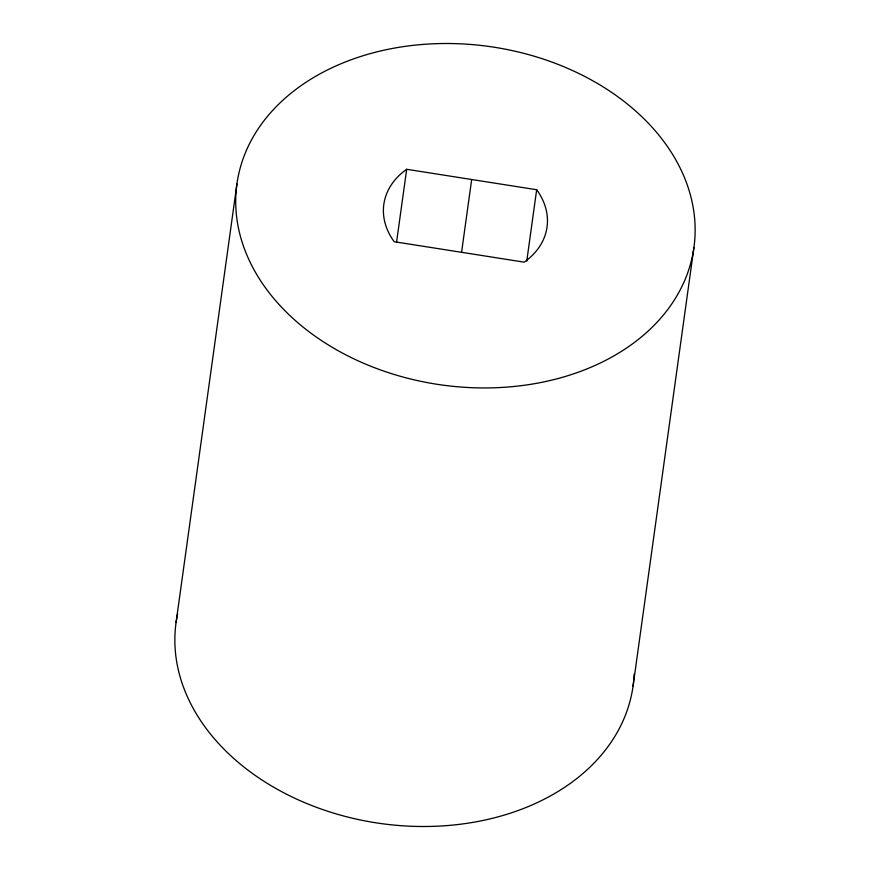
<?xml version="1.0" encoding="UTF-8"?>
<svg xmlns="http://www.w3.org/2000/svg" width="870" height="870" viewBox="0 0 870 870"><rect width="100%" height="100%" fill="white"/><g stroke="black" fill="none" stroke-linecap="round" stroke-linejoin="round"><path stroke-width="1.3" d="M176.066 622.561L236.923 184.005M396.589 242.001L406.681 169.291L536.67 189.736L526.763 261.098M461.568 252.333L471.66 179.622M633.077 685.995L693.934 247.439A230.702 170.901 7.9 0 0 371.523 53.266A230.702 170.901 7.9 0 0 330.828 346.467A230.702 170.901 7.9 0 0 693.934 247.439M633.664 681.058A230.702 170.901 7.9 0 1 380.407 823.466A230.702 170.901 7.9 0 1 177.023 616.678M177.208 615.699A230.702 170.901 7.9 0 1 177.61 613.752M634.165 674.109A230.702 170.901 7.9 0 1 633.762 680.068M536.67 189.736A82.389 61.041 7.9 0 1 524.175 262.153L394.186 241.708A82.389 61.041 7.9 0 1 406.681 169.291"/></g></svg>
